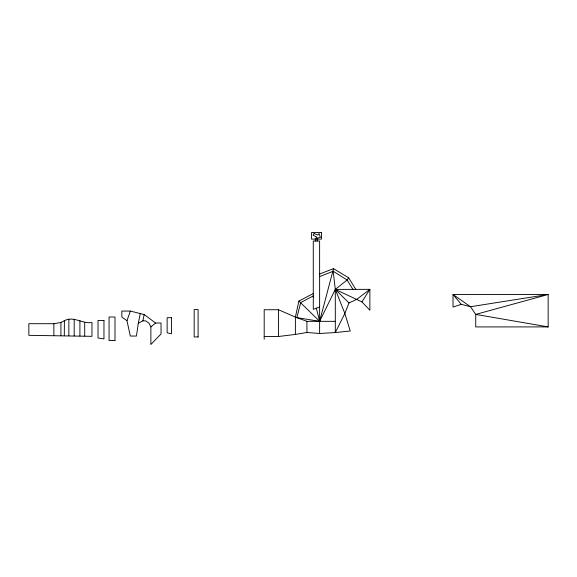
<?xml version="1.0" encoding="UTF-8"?>
<svg xmlns="http://www.w3.org/2000/svg" width="577" height="577" viewBox="0 0 577 577"><rect width="100%" height="100%" fill="white"/><g stroke="black" fill="none" stroke-linecap="round" stroke-linejoin="round"><path stroke-width="0.87" d="M64.307 335.727L64.393 320.697C73.632 315.698 82.554 324.151 91.967 322.507L91.967 336.333L28.85 335.338L28.85 323.704L53.856 323.704L60.91 322.507L64.393 320.697M313.686 297.552L313.275 295.914L300.718 302.543L296.852 317.638L319.622 321.331L333.52 268.637L348.681 277.804L355.735 289.365M138.321 323.235L136.439 336.052L130.33 336.052L126.969 320.725L130.33 311.068L144.163 314.552L155.617 323.033L161.041 323.033L161.041 333.903L150.871 344.491L150.871 326.921L149.097 323.308L145.743 320.87L142.865 320.87L138.321 323.235L140.29 313.578M142.865 320.87L144.163 314.552M313.275 293.542L298.908 301.057L295.388 317.098L295.388 334.422L278.453 336.499L264.194 336.499M319.622 276.592L333.189 271.248L335.302 289.409L361.923 301.901L369.871 310.217L369.871 289.337L356.939 299.239L348.991 302.939L344.858 313.419L335.302 332.554L319.622 333.492L306.928 332.489L295.388 334.422M298.908 301.057L319.622 321.331L335.302 289.409L347.116 279.996L348.681 277.804M361.923 301.901L369.871 289.337L335.302 289.409L335.302 332.554L350.239 330.996L344.858 313.419L335.302 289.409L348.991 302.939M150.871 326.921L155.617 323.033M319.622 273.996L333.52 268.637M319.622 306.964L313.275 309.337L313.275 241.027L319.622 241.027L319.622 333.492M461.268 304.317L453.024 307.051L453.024 294.494L548.15 294.494L548.15 326.907L475.744 326.928L475.744 314.407L470.507 306.726L453.024 294.494L461.268 304.317L470.507 306.726L548.15 294.494L475.744 314.407L548.15 326.907M335.302 321.331L306.928 321.331L295.388 317.098L278.453 309.734L264.194 309.734L264.194 339.254M130.33 311.068L121.841 311.068L121.841 317.011L126.969 320.725M198.106 336.932L194.175 336.932L194.175 309.582L198.106 309.582L198.106 337.083M333.189 271.248L347.116 279.996L352.915 289.373M316.34 308.19L319.622 321.331M317.206 239.102L317.206 241.027M315.367 239.102L315.367 241.027M306.928 321.331L306.928 332.489M278.453 309.734L278.453 336.499M84.704 322.507L84.704 336.016M79.907 320.697L79.907 335.951M74.202 319.225L74.202 335.872M68.851 319.225L68.851 335.792M60.91 322.507L60.91 335.677M53.856 323.704L53.856 335.583M314.126 233.512L313.059 235.156L316.874 237.19L315.821 238.539L320.408 237.399L319.059 233.476L317.826 235.055L314.126 233.512M115.003 340.444L109.06 340.538L109.06 317.011L115.003 317.011L115.003 340.444M321.497 232.509L311.53 232.509L311.53 239.102L321.497 239.102L321.497 232.509M171.441 317.703L167.135 317.703L167.135 332.814L171.441 333.802L171.441 317.703M103.961 320.444L98.018 320.444L98.018 338.014L103.961 338.923L103.961 320.444"/></g></svg>
